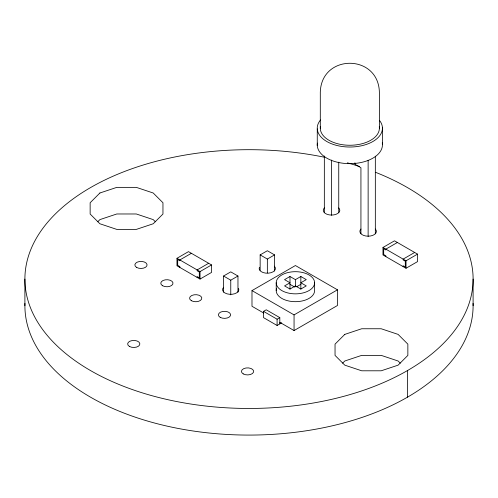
<?xml version="1.0" encoding="UTF-8"?>
<svg xmlns="http://www.w3.org/2000/svg" width="498" height="498" viewBox="0 0 498 498"><rect width="100%" height="100%" fill="white"/><g stroke="black" fill="none" stroke-linecap="round" stroke-linejoin="round"><path stroke-width="0.75" d="M97.733 221.778L99.899 219.612L116.8 213.978L136.309 213.978L153.203 219.612L155.37 221.778M342.63 363.167L344.797 361L361.691 355.373L381.2 355.373L398.101 361L400.268 363.167M176.971 258.288L188.493 251.633L211.544 264.942L211.544 272.425L200.022 279.079L176.971 265.77L176.971 258.288L200.022 271.591L211.544 264.942M191.375 253.295L179.853 259.95L179.853 260.778L177.693 259.533L177.693 265.353L179.853 266.604L179.853 267.432M208.662 263.274L197.14 269.928L197.14 270.763L199.3 272.008L199.3 277.828L197.14 276.583L197.14 277.417M223.558 292.202L223.558 276.023L230.761 271.864L237.963 276.023L237.963 292.202M260.149 270.308L260.149 254.895L267.351 250.737L274.554 254.895L274.554 271.08M223.558 276.023L230.761 280.181L237.963 276.023M260.149 254.895L267.351 259.053L274.554 254.895M263.647 313.005L251.988 306.27L251.988 290.602L295.414 265.534L337.476 289.817L337.476 305.486L294.057 330.56L279.808 322.33M289.985 276.502L284.557 279.633L289.985 282.771L284.557 285.902L289.985 289.033L295.414 285.902L300.842 289.033L306.27 285.902L300.842 282.771L306.27 279.633L300.842 276.502L295.414 279.633L289.985 276.502L289.985 289.176M296.621 286.773L300.842 284.333M281.656 322.829L277.093 325.468L263.523 317.631L263.523 311.362L266.237 309.8L279.808 317.631L279.808 323.899M382.974 247.475L394.497 240.82L417.548 254.129L417.548 261.612L406.019 268.266L382.974 254.957L382.974 247.475L406.019 260.778L417.548 254.129M397.379 242.482L385.857 249.137L385.857 249.971L383.69 248.72L383.69 254.54L385.857 255.791L385.857 256.619M263.523 311.362L277.093 319.199L279.808 317.631M251.988 290.602L294.057 314.892L337.476 289.817M414.666 252.461L403.143 259.116L403.143 259.95L405.304 261.195L405.304 267.021L403.143 265.77L403.143 266.604M289.985 284.333L294.81 287.122M473.1 279.079L473.1 305.691M407.464 370.568L407.464 397.18M406.019 260.778L406.019 268.266M382.414 127.5L382.414 144.134M379.383 128.204L379.383 92.441C378.629 53.56 321.054 53.56 320.301 92.441L320.301 128.204M375.336 156.179L375.336 233.805M368.134 160.337L368.134 236.413M360.932 233.767L360.932 167.733L354.937 164.272L354.937 162.734M338.746 162.149L338.746 212.646M331.544 160.088L331.544 215.248M324.341 156.011L324.341 212.683M317.27 128.914L317.27 145.547M314.605 282.771A19.192 11.081 0 0 1 285.815 292.363A19.192 11.081 0 0 1 285.815 273.172A19.192 11.081 0 0 1 314.605 282.771L314.605 290.602A19.192 11.081 0 0 1 293.527 301.626A19.192 11.081 0 0 1 276.589 288.435M300.842 276.502L300.842 289.176M295.414 279.633L295.414 286.755M294.057 314.892L294.057 330.56M277.093 319.199L277.093 325.468M276.222 282.771L276.222 290.602M267.351 259.053L267.351 272.923M230.761 280.181L230.761 294.822M200.022 271.591L200.022 279.079M24.9 279.079L24.9 305.691M375.648 172.339A224.1 129.38 0 0 1 362.749 390.557A224.1 129.38 0 0 1 25.902 291.299A224.1 129.38 0 0 1 324.41 157.237M347.386 162.834A224.1 129.38 0 0 1 359.637 166.562M473.063 303.388A224.1 129.38 0 0 1 249 435.078A224.1 129.38 0 0 1 24.937 303.388M274.354 266.162A8.149 4.706 0 0 1 268.36 273.178A8.149 4.706 0 0 1 259.427 267.295M338.708 207.909A8.273 4.775 0 0 1 331.544 215.074A8.273 4.775 0 0 1 324.379 207.909M238.573 288.423A8.149 4.706 0 0 1 229.64 294.306A8.149 4.706 0 0 1 223.646 287.29M375.299 229.036A8.273 4.775 0 0 1 368.134 236.195A8.273 4.775 0 0 1 360.969 229.036M382.265 142.907A32.594 18.818 0 0 1 350.001 163.661A32.594 18.818 0 0 1 317.388 143.088M379.464 120.354A32.594 18.818 0 0 1 349.465 147.022A32.594 18.818 0 0 1 320.538 119.962M379.271 126.716A29.538 17.056 0 0 1 349.839 145.26A29.538 17.056 0 0 1 320.413 126.716M99.899 193L90.144 202.754L90.144 214.016L99.899 223.77L116.8 229.404L136.309 229.404L153.203 223.77L162.958 214.016L162.958 202.754L153.203 193L136.309 187.366L116.8 187.366L99.899 193M344.797 334.388L335.042 344.143L335.042 355.404L344.797 365.159L361.691 370.792L381.2 370.792L398.101 365.159L407.856 355.404L407.856 344.143L398.101 334.388L381.2 328.755L361.691 328.755L344.797 334.388M243.236 373.892A6.113 3.53 0 0 0 253.463 372.311A6.113 3.53 0 0 0 245.975 367.991A6.113 3.53 0 0 0 243.236 373.892M162.566 285.734A6.113 3.53 0 0 0 172.794 284.153A6.113 3.53 0 0 0 165.305 279.826A6.113 3.53 0 0 0 162.566 285.734M191.375 300.705A6.113 3.53 0 0 0 201.603 299.124A6.113 3.53 0 0 0 194.114 294.797A6.113 3.53 0 0 0 191.375 300.705M129.43 346.446A6.113 3.53 0 0 0 139.658 344.865A6.113 3.53 0 0 0 132.175 340.545A6.113 3.53 0 0 0 129.43 346.446M136.633 267.432A6.113 3.53 0 0 0 146.86 265.851A6.113 3.53 0 0 0 139.378 261.531A6.113 3.53 0 0 0 136.633 267.432M220.191 317.338A6.113 3.53 0 0 0 230.412 315.757A6.113 3.53 0 0 0 222.93 311.431A6.113 3.53 0 0 0 220.191 317.338"/></g></svg>
